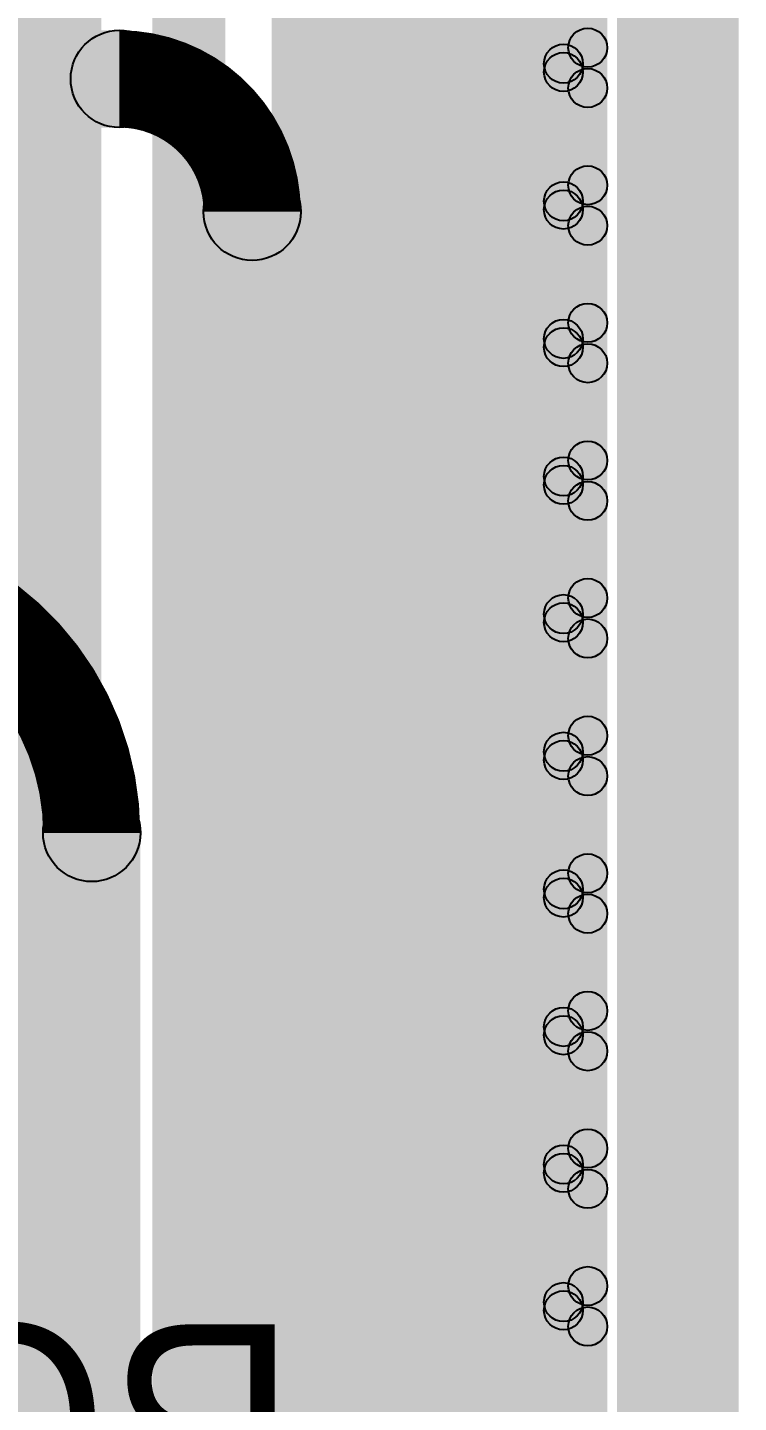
# Model space of a CAD drawing. Header units: millimetres. Extents: x 3.07 to 5.81, y 1.29 to 3.84.
# Drawn here: x 5.6448 to 5.791, y 2.7379 to 3.0206 of the extents above; entities that cross this region are included whole.
import ezdxf

# ---------------------------------------------------------------- set-up
doc = ezdxf.new("R2010")
doc.units = ezdxf.units.MM
doc.header["$MEASUREMENT"] = 0
for name, color, linetype in [('BottomLayer', 5, 'Continuous'), ('BottomOverlay', 54, 'Continuous'), ('TopLayer', 1, 'Continuous')]:
    doc.layers.add(name, color=color, linetype=linetype)

msp = doc.modelspace()

# ---------------------------------------------------------------- hatches: boundary and pattern name
at = {"layer": 'BottomLayer'}
for points in [[(5.791, 1.719), (5.771, 1.719), (5.771, 3.438), (5.791, 3.438)], [(5.764, 1.72081), (5.756, 1.72081), (5.756, 3.436), (5.764, 3.436)], [(5.6855, 2.53183), (5.6705, 2.53183), (5.6705, 3.31451), (5.6855, 3.31451)], [(5.66, 2.581), (5.64, 2.581), (5.64, 3.28752), (5.66, 3.28752)], [(5.724, 3.241), (5.744, 3.241), (5.744, 1.872), (5.724, 1.872)], [(5.751, 3.241), (5.759, 3.241), (5.759, 1.872), (5.751, 1.872)], [(5.715, 1.88518), (5.695, 1.88518), (5.695, 3.23517), (5.715, 3.23517)], [(5.75783, 3.0086), (5.75217, 3.01425), (5.75717, 3.01925), (5.76283, 3.0136)], [(5.75217, 3.0103), (5.75783, 3.01595), (5.76283, 3.01095), (5.75717, 3.0053)], [(5.75783, 2.98031), (5.75217, 2.98597), (5.75717, 2.99097), (5.76283, 2.98531)], [(5.75217, 2.98201), (5.75783, 2.98767), (5.76283, 2.98267), (5.75717, 2.97701)], [(5.75783, 2.95203), (5.75217, 2.95768), (5.75717, 2.96268), (5.76283, 2.95703)], [(5.75217, 2.95373), (5.75783, 2.95939), (5.76283, 2.95439), (5.75717, 2.94873)], [(5.75783, 2.92374), (5.75217, 2.9294), (5.75717, 2.9344), (5.76283, 2.92874)], [(5.75217, 2.92544), (5.75783, 2.9311), (5.76283, 2.9261), (5.75717, 2.92044)], [(5.75783, 2.89546), (5.75217, 2.90112), (5.75717, 2.90612), (5.76283, 2.90046)], [(5.75217, 2.89716), (5.75783, 2.90282), (5.76283, 2.89782), (5.75717, 2.89216)], [(5.75783, 2.86717), (5.75217, 2.87283), (5.75717, 2.87783), (5.76283, 2.87217)], [(5.75217, 2.86888), (5.75783, 2.87453), (5.76283, 2.86953), (5.75717, 2.86388)], [(5.75783, 2.83889), (5.75217, 2.84455), (5.75717, 2.84955), (5.76283, 2.84389)], [(5.75217, 2.84059), (5.75783, 2.84625), (5.76283, 2.84125), (5.75717, 2.83559)], [(5.75783, 2.81061), (5.75217, 2.81626), (5.75717, 2.82126), (5.76283, 2.81561)], [(5.75217, 2.81231), (5.75783, 2.81796), (5.76283, 2.81296), (5.75717, 2.80731)], [(5.75783, 2.78232), (5.75217, 2.78798), (5.75717, 2.79298), (5.76283, 2.78732)], [(5.75217, 2.78402), (5.75783, 2.78968), (5.76283, 2.78468), (5.75717, 2.77902)], [(5.75783, 2.75404), (5.75217, 2.75969), (5.75717, 2.76469), (5.76283, 2.75904)], [(5.75217, 2.75574), (5.75783, 2.7614), (5.76283, 2.7564), (5.75717, 2.75074)]]:
    msp.add_hatch(color=5, dxfattribs=at).paths.add_polyline_path(points)
h = msp.add_hatch(color=5, dxfattribs=at)
edge = h.paths.add_edge_path()
edge.add_arc((5.76, 3.01642), 0.004, 0, 360)
h = msp.add_hatch(color=5, dxfattribs=at)
edge = h.paths.add_edge_path()
edge.add_arc((5.755, 3.01313), 0.004, 0, 360)
h = msp.add_hatch(color=5, dxfattribs=at)
edge = h.paths.add_edge_path()
edge.add_arc((5.755, 3.01142), 0.004, 0, 360)
h = msp.add_hatch(color=5, dxfattribs=at)
edge = h.paths.add_edge_path()
edge.add_arc((5.76, 3.00813), 0.004, 0, 360)
h = msp.add_hatch(color=5, dxfattribs=at)
edge = h.paths.add_edge_path()
edge.add_arc((5.76, 2.98814), 0.004, 0, 360)
h = msp.add_hatch(color=5, dxfattribs=at)
edge = h.paths.add_edge_path()
edge.add_arc((5.755, 2.98484), 0.004, 0, 360)
h = msp.add_hatch(color=5, dxfattribs=at)
edge = h.paths.add_edge_path()
edge.add_arc((5.755, 2.98314), 0.004, 0, 360)
h = msp.add_hatch(color=5, dxfattribs=at)
edge = h.paths.add_edge_path()
edge.add_arc((5.76, 2.97984), 0.004, 0, 360)
h = msp.add_hatch(color=5, dxfattribs=at)
edge = h.paths.add_edge_path()
edge.add_arc((5.76, 2.95986), 0.004, 0, 360)
h = msp.add_hatch(color=5, dxfattribs=at)
edge = h.paths.add_edge_path()
edge.add_arc((5.755, 2.95656), 0.004, 0, 360)
h = msp.add_hatch(color=5, dxfattribs=at)
edge = h.paths.add_edge_path()
edge.add_arc((5.755, 2.95486), 0.004, 0, 360)
h = msp.add_hatch(color=5, dxfattribs=at)
edge = h.paths.add_edge_path()
edge.add_arc((5.76, 2.95156), 0.004, 0, 360)
h = msp.add_hatch(color=5, dxfattribs=at)
edge = h.paths.add_edge_path()
edge.add_arc((5.76, 2.93157), 0.004, 0, 360)
h = msp.add_hatch(color=5, dxfattribs=at)
edge = h.paths.add_edge_path()
edge.add_arc((5.755, 2.92827), 0.004, 0, 360)
h = msp.add_hatch(color=5, dxfattribs=at)
edge = h.paths.add_edge_path()
edge.add_arc((5.755, 2.92657), 0.004, 0, 360)
h = msp.add_hatch(color=5, dxfattribs=at)
edge = h.paths.add_edge_path()
edge.add_arc((5.76, 2.92327), 0.004, 0, 360)
h = msp.add_hatch(color=5, dxfattribs=at)
edge = h.paths.add_edge_path()
edge.add_arc((5.76, 2.90329), 0.004, 0, 360)
h = msp.add_hatch(color=5, dxfattribs=at)
edge = h.paths.add_edge_path()
edge.add_arc((5.755, 2.89999), 0.004, 0, 360)
h = msp.add_hatch(color=5, dxfattribs=at)
edge = h.paths.add_edge_path()
edge.add_arc((5.755, 2.89829), 0.004, 0, 360)
h = msp.add_hatch(color=5, dxfattribs=at)
edge = h.paths.add_edge_path()
edge.add_arc((5.76, 2.89499), 0.004, 0, 360)
h = msp.add_hatch(color=5, dxfattribs=at)
edge = h.paths.add_edge_path()
edge.add_arc((5.76, 2.875), 0.004, 0, 360)
h = msp.add_hatch(color=5, dxfattribs=at)
edge = h.paths.add_edge_path()
edge.add_arc((5.755, 2.8717), 0.004, 0, 360)
h = msp.add_hatch(color=5, dxfattribs=at)
edge = h.paths.add_edge_path()
edge.add_arc((5.755, 2.87), 0.004, 0, 360)
h = msp.add_hatch(color=5, dxfattribs=at)
edge = h.paths.add_edge_path()
edge.add_arc((5.76, 2.8667), 0.004, 0, 360)
h = msp.add_hatch(color=5, dxfattribs=at)
edge = h.paths.add_edge_path()
edge.add_arc((5.76, 2.84672), 0.004, 0, 360)
h = msp.add_hatch(color=5, dxfattribs=at)
edge = h.paths.add_edge_path()
edge.add_arc((5.755, 2.84342), 0.004, 0, 360)
h = msp.add_hatch(color=5, dxfattribs=at)
edge = h.paths.add_edge_path()
edge.add_arc((5.755, 2.84172), 0.004, 0, 360)
h = msp.add_hatch(color=5, dxfattribs=at)
edge = h.paths.add_edge_path()
edge.add_arc((5.76, 2.83842), 0.004, 0, 360)
h = msp.add_hatch(color=5, dxfattribs=at)
edge = h.paths.add_edge_path()
edge.add_arc((5.76, 2.81843), 0.004, 0, 360)
h = msp.add_hatch(color=5, dxfattribs=at)
edge = h.paths.add_edge_path()
edge.add_arc((5.755, 2.81514), 0.004, 0, 360)
h = msp.add_hatch(color=5, dxfattribs=at)
edge = h.paths.add_edge_path()
edge.add_arc((5.755, 2.81343), 0.004, 0, 360)
h = msp.add_hatch(color=5, dxfattribs=at)
edge = h.paths.add_edge_path()
edge.add_arc((5.76, 2.81014), 0.004, 0, 360)
h = msp.add_hatch(color=5, dxfattribs=at)
edge = h.paths.add_edge_path()
edge.add_arc((5.76, 2.79015), 0.004, 0, 360)
h = msp.add_hatch(color=5, dxfattribs=at)
edge = h.paths.add_edge_path()
edge.add_arc((5.755, 2.78685), 0.004, 0, 360)
h = msp.add_hatch(color=5, dxfattribs=at)
edge = h.paths.add_edge_path()
edge.add_arc((5.755, 2.78515), 0.004, 0, 360)
h = msp.add_hatch(color=5, dxfattribs=at)
edge = h.paths.add_edge_path()
edge.add_arc((5.76, 2.78185), 0.004, 0, 360)
h = msp.add_hatch(color=5, dxfattribs=at)
edge = h.paths.add_edge_path()
edge.add_arc((5.76, 2.76187), 0.004, 0, 360)
h = msp.add_hatch(color=5, dxfattribs=at)
edge = h.paths.add_edge_path()
edge.add_arc((5.755, 2.75857), 0.004, 0, 360)
h = msp.add_hatch(color=5, dxfattribs=at)
edge = h.paths.add_edge_path()
edge.add_arc((5.755, 2.75687), 0.004, 0, 360)
h = msp.add_hatch(color=5, dxfattribs=at)
edge = h.paths.add_edge_path()
edge.add_arc((5.76, 2.75357), 0.004, 0, 360)
at = {"layer": 'TopLayer'}
for points in [[(5.786, 1.81727), (5.766, 1.81727), (5.766, 3.43268), (5.786, 3.43268)], [(5.757, 1.83362), (5.737, 1.83362), (5.737, 3.134), (5.757, 3.134)], [(5.73, 2.02418), (5.71, 2.02418), (5.71, 3.08151), (5.73, 3.08151)], [(5.545, 3), (5.545, 3.02), (5.66368, 3.02), (5.66368, 3)], [(5.701, 2.061), (5.681, 2.061), (5.681, 2.98268), (5.701, 2.98268)], [(5.668, 2.117), (5.648, 2.117), (5.648, 2.855), (5.668, 2.855)]]:
    msp.add_hatch(color=1, dxfattribs=at).paths.add_polyline_path(points)
h = msp.add_hatch(color=1, dxfattribs=at)
edge = h.paths.add_edge_path()
edge.add_arc((5.66368, 3.01), 0.01, 0, 360)
h = msp.add_hatch(color=1, dxfattribs=at)
edge = h.paths.add_edge_path()
edge.add_arc((5.66368, 3.01), 0.01, 0, 360)
h = msp.add_hatch(color=1, dxfattribs=at)
edge = h.paths.add_edge_path()
edge.add_arc((5.691, 2.98268), 0.01, 0, 360)
h = msp.add_hatch(color=1, dxfattribs=at)
edge = h.paths.add_edge_path()
edge.add_arc((5.691, 2.98268), 0.01, 0, 360)
h = msp.add_hatch(color=1, dxfattribs=at)
edge = h.paths.add_edge_path()
edge.add_arc((5.658, 2.855), 0.01, 0, 360)
h = msp.add_hatch(color=1, dxfattribs=at)
edge = h.paths.add_edge_path()
edge.add_arc((5.658, 2.855), 0.01, 0, 360)

# ---------------------------------------------------------------- linework, layer by layer
at = {"layer": 'BottomLayer'}
for centre in [(5.76, 3.01642), (5.755, 3.01313), (5.755, 3.01142), (5.76, 3.00813), (5.76, 2.98814), (5.755, 2.98484), (5.755, 2.98314), (5.76, 2.97984), (5.76, 2.95986), (5.755, 2.95656), (5.755, 2.95486), (5.76, 2.95156), (5.76, 2.93157), (5.755, 2.92827), (5.755, 2.92657), (5.76, 2.92327), (5.76, 2.90329), (5.755, 2.89999), (5.755, 2.89829), (5.76, 2.89499), (5.76, 2.875), (5.755, 2.8717), (5.755, 2.87), (5.76, 2.8667), (5.76, 2.84672), (5.755, 2.84342), (5.755, 2.84172), (5.76, 2.83842), (5.76, 2.81843), (5.755, 2.81514), (5.755, 2.81343), (5.76, 2.81014), (5.76, 2.79015), (5.755, 2.78685), (5.755, 2.78515), (5.76, 2.78185), (5.76, 2.76187), (5.755, 2.75857), (5.755, 2.75687), (5.76, 2.75357)]:
    msp.add_circle(centre, 0.004, dxfattribs=at)
at = {"layer": 'TopLayer', "const_width": 0.02}
for points in [[(5.66368, 3.01, -0.414214), (5.691, 2.98268)], [(5.604, 2.909, -0.414214), (5.658, 2.855)]]:
    msp.add_lwpolyline(points, format="xyb", dxfattribs=at)
at = {"layer": 'TopLayer'}
for centre in [(5.66368, 3.01), (5.66368, 3.01), (5.691, 2.98268), (5.691, 2.98268), (5.658, 2.855), (5.658, 2.855)]:
    msp.add_circle(centre, 0.01, dxfattribs=at)

# ---------------------------------------------------------------- texts
at = {"layer": 'BottomOverlay', "text_generation_flag": 2}
msp.add_text('RC3', height=0.04, dxfattribs=at).set_placement((5.7, 2.714))

doc.saveas('drawing.dxf')
